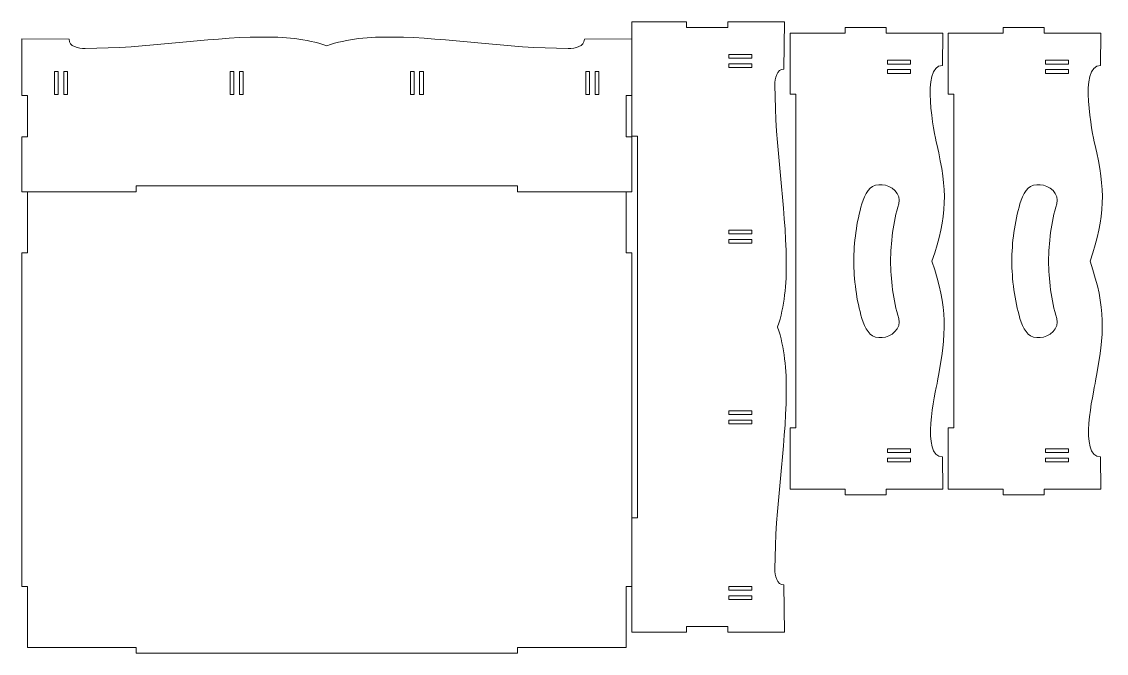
# Model space of a CAD drawing. Header units: millimetres. Extents: x -1461 to 1461, y -779 to 779.
# Drawn here: x -394 to 175, y 89 to 420 of the extents above; entities that cross this region are included whole.
import ezdxf

# ---------------------------------------------------------------- set-up
doc = ezdxf.new("R2010")
doc.units = ezdxf.units.MM
doc.header["$MEASUREMENT"] = 0
doc.layers.add('Camada 1', color=7, linetype='Continuous')

msp = doc.modelspace()

# ---------------------------------------------------------------- linework, layer by layer
at = {"layer": 'Camada 1', "color": 250, "lineweight": 20}
for points, knots in [([(6.8056, 294.8601), (6.5481, 323.7905), (0.8216, 354.1652), (0.8216, 386.7916), (0.8216, 386.7916), (0.8216, 390.45), (1.8076, 395.2673), (5.6054, 395.2673), (5.6054, 395.2673), (5.6054, 395.2673), (5.8027, 420.0877), (5.8027, 420.0877), (5.8027, 420.0877), (5.8027, 420.0877), (-23.8626, 420.1126), (-23.8626, 420.1126), (-23.8626, 420.1126), (-23.8626, 420.1126), (-23.8626, 417.0877), (-23.8626, 417.0877), (-23.8626, 417.0877), (-23.8626, 417.0877), (-45.4768, 417.0877), (-45.4768, 417.0877), (-45.4768, 417.0877), (-45.4768, 417.0877), (-45.4768, 420.1126), (-45.4768, 420.1126), (-45.4768, 420.1126), (-45.4768, 420.1126), (-74.2823, 420.0877), (-74.2823, 420.0877), (-74.2823, 420.0877), (-74.2823, 420.0877), (-74.2823, 360.0865), (-74.2823, 360.0865), (-74.2823, 360.0865), (-74.2823, 360.0865), (-71.276, 360.0865), (-71.276, 360.0865), (-71.276, 360.0865), (-71.276, 360.0865), (-71.276, 160.0891), (-71.276, 160.0891), (-71.276, 160.0891), (-71.276, 160.0891), (-74.2823, 160.0891), (-74.2823, 160.0891), (-74.2823, 160.0891), (-74.2823, 160.0891), (-74.2823, 100.0879), (-74.2823, 100.0879), (-74.2823, 100.0879), (-74.2823, 100.0879), (-45.4768, 100.063), (-45.4768, 100.063), (-45.4768, 100.063), (-45.4768, 100.063), (-45.4768, 103.0879), (-45.4768, 103.0879), (-45.4768, 103.0879), (-45.4768, 103.0879), (-23.8626, 103.0879), (-23.8626, 103.0879), (-23.8626, 103.0879), (-23.8626, 103.0879), (-23.8626, 100.063), (-23.8626, 100.063), (-23.8626, 100.063), (-23.8626, 100.063), (5.8027, 100.0879), (5.8027, 100.0879), (5.8027, 100.0879), (5.8027, 100.0879), (5.6054, 124.9083), (5.6054, 124.9083), (5.6054, 124.9083), (1.8076, 124.9083), (0.8216, 129.7256), (0.8216, 133.384), (0.8216, 133.384), (0.8216, 166.0104), (6.5481, 196.3851), (6.8056, 225.3155), (6.8056, 225.3155), (6.9173, 237.8077), (5.9213, 249.2972), (2.26, 260.0637), (2.26, 260.0637), (2.26, 260.0637), (2.2682, 260.0878), (2.2682, 260.0878), (2.2682, 260.0878), (2.2682, 260.0878), (2.26, 260.1119), (2.26, 260.1119), (2.26, 260.1119), (5.9213, 270.8784), (6.9173, 282.3679), (6.8056, 294.8601)], [0, 0, 0, 0, 0.03846154, 0.03846154, 0.03846154, 0.03846154, 0.07692308, 0.07692308, 0.07692308, 0.07692308, 0.11538462, 0.11538462, 0.11538462, 0.11538462, 0.15384615, 0.15384615, 0.15384615, 0.15384615, 0.19230769, 0.19230769, 0.19230769, 0.19230769, 0.23076923, 0.23076923, 0.23076923, 0.23076923, 0.26923077, 0.26923077, 0.26923077, 0.26923077, 0.30769231, 0.30769231, 0.30769231, 0.30769231, 0.34615385, 0.34615385, 0.34615385, 0.34615385, 0.38461538, 0.38461538, 0.38461538, 0.38461538, 0.42307692, 0.42307692, 0.42307692, 0.42307692, 0.46153846, 0.46153846, 0.46153846, 0.46153846, 0.5, 0.5, 0.5, 0.5, 0.53846154, 0.53846154, 0.53846154, 0.53846154, 0.57692308, 0.57692308, 0.57692308, 0.57692308, 0.61538462, 0.61538462, 0.61538462, 0.61538462, 0.65384615, 0.65384615, 0.65384615, 0.65384615, 0.69230769, 0.69230769, 0.69230769, 0.69230769, 0.73076923, 0.73076923, 0.73076923, 0.73076923, 0.76923077, 0.76923077, 0.76923077, 0.76923077, 0.80769231, 0.80769231, 0.80769231, 0.80769231, 0.84615385, 0.84615385, 0.84615385, 0.84615385, 0.88461538, 0.88461538, 0.88461538, 0.88461538, 0.92307692, 0.92307692, 0.92307692, 0.92307692, 1, 1, 1, 1]), ([(11.8027, 382.0654), (11.8027, 382.0654), (11.8027, 207.1646), (11.8027, 207.1646), (11.8027, 207.1646), (11.8027, 207.1646), (8.8027, 207.1646), (8.8027, 207.1646), (8.8027, 207.1646), (8.8027, 207.1646), (8.8027, 175.1423), (8.8027, 175.1423), (8.8027, 175.1423), (8.8027, 175.1423), (11.8027, 175.1423), (11.8027, 175.1423), (11.8027, 175.1423), (11.8027, 175.1423), (11.8027, 175.1398), (11.8027, 175.1398), (11.8027, 175.1398), (11.8027, 175.1398), (37.6082, 175.12), (37.6082, 175.12), (37.6082, 175.12), (37.6082, 175.12), (37.6082, 172.1423), (37.6082, 172.1423), (37.6082, 172.1423), (37.6082, 172.1423), (59.2224, 172.1423), (59.2224, 172.1423), (59.2224, 172.1423), (59.2224, 172.1423), (59.2224, 175.12), (59.2224, 175.12), (59.2224, 175.12), (59.2224, 175.12), (88.8877, 175.1423), (88.8877, 175.1423), (88.8877, 175.1423), (88.8877, 175.1423), (88.711, 191.9876), (88.711, 191.9876), (88.711, 191.9876), (77.0869, 191.9876), (85.0314, 225.6515), (86.1694, 231.9183), (86.1694, 231.9183), (90.7963, 257.3976), (91.7824, 269.515), (83.2468, 294.615), (83.2468, 294.615), (91.3805, 318.533), (91.471, 331.5294), (85.7506, 355.9059), (85.7506, 355.9059), (84.6075, 360.7772), (77.0447, 397.2424), (88.711, 397.2424), (88.711, 397.2424), (88.711, 397.2424), (88.8877, 414.0877), (88.8877, 414.0877), (88.8877, 414.0877), (88.8877, 414.0877), (59.2224, 414.11), (59.2224, 414.11), (59.2224, 414.11), (59.2224, 414.11), (59.2224, 417.0877), (59.2224, 417.0877), (59.2224, 417.0877), (59.2224, 417.0877), (37.6082, 417.0877), (37.6082, 417.0877), (37.6082, 417.0877), (37.6082, 417.0877), (37.6082, 414.11), (37.6082, 414.11), (37.6082, 414.11), (37.6082, 414.11), (11.8027, 414.0902), (11.8027, 414.0902), (11.8027, 414.0902), (11.8027, 414.0902), (11.8027, 414.0877), (11.8027, 414.0877), (11.8027, 414.0877), (11.8027, 414.0877), (8.8027, 414.0877), (8.8027, 414.0877), (8.8027, 414.0877), (8.8027, 414.0877), (8.8027, 382.0654), (8.8027, 382.0654), (8.8027, 382.0654), (8.8027, 382.0654), (11.8027, 382.0654), (11.8027, 382.0654)], [0, 0, 0, 0, 0.03846154, 0.03846154, 0.03846154, 0.03846154, 0.07692308, 0.07692308, 0.07692308, 0.07692308, 0.11538462, 0.11538462, 0.11538462, 0.11538462, 0.15384615, 0.15384615, 0.15384615, 0.15384615, 0.19230769, 0.19230769, 0.19230769, 0.19230769, 0.23076923, 0.23076923, 0.23076923, 0.23076923, 0.26923077, 0.26923077, 0.26923077, 0.26923077, 0.30769231, 0.30769231, 0.30769231, 0.30769231, 0.34615385, 0.34615385, 0.34615385, 0.34615385, 0.38461538, 0.38461538, 0.38461538, 0.38461538, 0.42307692, 0.42307692, 0.42307692, 0.42307692, 0.46153846, 0.46153846, 0.46153846, 0.46153846, 0.5, 0.5, 0.5, 0.5, 0.53846154, 0.53846154, 0.53846154, 0.53846154, 0.57692308, 0.57692308, 0.57692308, 0.57692308, 0.61538462, 0.61538462, 0.61538462, 0.61538462, 0.65384615, 0.65384615, 0.65384615, 0.65384615, 0.69230769, 0.69230769, 0.69230769, 0.69230769, 0.73076923, 0.73076923, 0.73076923, 0.73076923, 0.76923077, 0.76923077, 0.76923077, 0.76923077, 0.80769231, 0.80769231, 0.80769231, 0.80769231, 0.84615385, 0.84615385, 0.84615385, 0.84615385, 0.88461538, 0.88461538, 0.88461538, 0.88461538, 0.92307692, 0.92307692, 0.92307692, 0.92307692, 1, 1, 1, 1]), ([(94.711, 382.0654), (94.711, 382.0654), (94.711, 207.1646), (94.711, 207.1646), (94.711, 207.1646), (94.711, 207.1646), (91.711, 207.1646), (91.711, 207.1646), (91.711, 207.1646), (91.711, 207.1646), (91.711, 175.1423), (91.711, 175.1423), (91.711, 175.1423), (91.711, 175.1423), (94.711, 175.1423), (94.711, 175.1423), (94.711, 175.1423), (94.711, 175.1423), (94.711, 175.1398), (94.711, 175.1398), (94.711, 175.1398), (94.711, 175.1398), (120.5165, 175.12), (120.5165, 175.12), (120.5165, 175.12), (120.5165, 175.12), (120.5165, 172.1423), (120.5165, 172.1423), (120.5165, 172.1423), (120.5165, 172.1423), (142.1307, 172.1423), (142.1307, 172.1423), (142.1307, 172.1423), (142.1307, 172.1423), (142.1307, 175.12), (142.1307, 175.12), (142.1307, 175.12), (142.1307, 175.12), (171.796, 175.1423), (171.796, 175.1423), (171.796, 175.1423), (171.796, 175.1423), (171.6193, 191.9876), (171.6193, 191.9876), (171.6193, 191.9876), (159.9952, 191.9876), (167.9397, 225.6515), (169.0777, 231.9183), (169.0777, 231.9183), (173.7046, 257.3976), (174.6907, 269.515), (166.1551, 294.615), (166.1551, 294.615), (174.2888, 318.533), (174.3793, 331.5294), (168.6589, 355.9059), (168.6589, 355.9059), (167.5158, 360.7772), (159.953, 397.2424), (171.6193, 397.2424), (171.6193, 397.2424), (171.6193, 397.2424), (171.796, 414.0877), (171.796, 414.0877), (171.796, 414.0877), (171.796, 414.0877), (142.1307, 414.11), (142.1307, 414.11), (142.1307, 414.11), (142.1307, 414.11), (142.1307, 417.0877), (142.1307, 417.0877), (142.1307, 417.0877), (142.1307, 417.0877), (120.5165, 417.0877), (120.5165, 417.0877), (120.5165, 417.0877), (120.5165, 417.0877), (120.5165, 414.11), (120.5165, 414.11), (120.5165, 414.11), (120.5165, 414.11), (94.711, 414.0902), (94.711, 414.0902), (94.711, 414.0902), (94.711, 414.0902), (94.711, 414.0877), (94.711, 414.0877), (94.711, 414.0877), (94.711, 414.0877), (91.711, 414.0877), (91.711, 414.0877), (91.711, 414.0877), (91.711, 414.0877), (91.711, 382.0654), (91.711, 382.0654), (91.711, 382.0654), (91.711, 382.0654), (94.711, 382.0654), (94.711, 382.0654)], [0, 0, 0, 0, 0.03846154, 0.03846154, 0.03846154, 0.03846154, 0.07692308, 0.07692308, 0.07692308, 0.07692308, 0.11538462, 0.11538462, 0.11538462, 0.11538462, 0.15384615, 0.15384615, 0.15384615, 0.15384615, 0.19230769, 0.19230769, 0.19230769, 0.19230769, 0.23076923, 0.23076923, 0.23076923, 0.23076923, 0.26923077, 0.26923077, 0.26923077, 0.26923077, 0.30769231, 0.30769231, 0.30769231, 0.30769231, 0.34615385, 0.34615385, 0.34615385, 0.34615385, 0.38461538, 0.38461538, 0.38461538, 0.38461538, 0.42307692, 0.42307692, 0.42307692, 0.42307692, 0.46153846, 0.46153846, 0.46153846, 0.46153846, 0.5, 0.5, 0.5, 0.5, 0.53846154, 0.53846154, 0.53846154, 0.53846154, 0.57692308, 0.57692308, 0.57692308, 0.57692308, 0.61538462, 0.61538462, 0.61538462, 0.61538462, 0.65384615, 0.65384615, 0.65384615, 0.65384615, 0.69230769, 0.69230769, 0.69230769, 0.69230769, 0.73076923, 0.73076923, 0.73076923, 0.73076923, 0.76923077, 0.76923077, 0.76923077, 0.76923077, 0.80769231, 0.80769231, 0.80769231, 0.80769231, 0.84615385, 0.84615385, 0.84615385, 0.84615385, 0.88461538, 0.88461538, 0.88461538, 0.88461538, 0.92307692, 0.92307692, 0.92307692, 0.92307692, 1, 1, 1, 1]), ([(-269.0545, 412.0906), (-297.9849, 411.8331), (-328.3596, 406.1066), (-360.986, 406.1066), (-360.986, 406.1066), (-364.6444, 406.1066), (-369.4617, 407.0926), (-369.4617, 410.8904), (-369.4617, 410.8904), (-369.4617, 410.8904), (-394.2821, 411.0877), (-394.2821, 411.0877), (-394.2821, 411.0877), (-394.2821, 411.0877), (-394.307, 381.4224), (-394.307, 381.4224), (-394.307, 381.4224), (-394.307, 381.4224), (-391.2821, 381.4224), (-391.2821, 381.4224), (-391.2821, 381.4224), (-391.2821, 381.4224), (-391.2821, 359.8082), (-391.2821, 359.8082), (-391.2821, 359.8082), (-391.2821, 359.8082), (-394.307, 359.8082), (-394.307, 359.8082), (-394.307, 359.8082), (-394.307, 359.8082), (-394.2821, 331.0027), (-394.2821, 331.0027), (-394.2821, 331.0027), (-394.2821, 331.0027), (-334.2809, 331.0027), (-334.2809, 331.0027), (-334.2809, 331.0027), (-334.2809, 331.0027), (-334.2809, 334.009), (-334.2809, 334.009), (-334.2809, 334.009), (-334.2809, 334.009), (-134.2835, 334.009), (-134.2835, 334.009), (-134.2835, 334.009), (-134.2835, 334.009), (-134.2835, 331.0027), (-134.2835, 331.0027), (-134.2835, 331.0027), (-134.2835, 331.0027), (-74.2823, 331.0027), (-74.2823, 331.0027), (-74.2823, 331.0027), (-74.2823, 331.0027), (-74.2574, 359.8082), (-74.2574, 359.8082), (-74.2574, 359.8082), (-74.2574, 359.8082), (-77.2823, 359.8082), (-77.2823, 359.8082), (-77.2823, 359.8082), (-77.2823, 359.8082), (-77.2823, 381.4224), (-77.2823, 381.4224), (-77.2823, 381.4224), (-77.2823, 381.4224), (-74.2574, 381.4224), (-74.2574, 381.4224), (-74.2574, 381.4224), (-74.2574, 381.4224), (-74.2823, 411.0877), (-74.2823, 411.0877), (-74.2823, 411.0877), (-74.2823, 411.0877), (-99.1027, 410.8904), (-99.1027, 410.8904), (-99.1027, 410.8904), (-99.1027, 407.0926), (-103.92, 406.1066), (-107.5784, 406.1066), (-107.5784, 406.1066), (-140.2048, 406.1066), (-170.5795, 411.8331), (-199.5099, 412.0906), (-199.5099, 412.0906), (-212.0021, 412.2023), (-223.4916, 411.2063), (-234.2581, 407.545), (-234.2581, 407.545), (-234.2581, 407.545), (-234.2822, 407.5532), (-234.2822, 407.5532), (-234.2822, 407.5532), (-234.2822, 407.5532), (-234.3063, 407.545), (-234.3063, 407.545), (-234.3063, 407.545), (-245.0728, 411.2063), (-256.5623, 412.2023), (-269.0545, 412.0906)], [0, 0, 0, 0, 0.03846154, 0.03846154, 0.03846154, 0.03846154, 0.07692308, 0.07692308, 0.07692308, 0.07692308, 0.11538462, 0.11538462, 0.11538462, 0.11538462, 0.15384615, 0.15384615, 0.15384615, 0.15384615, 0.19230769, 0.19230769, 0.19230769, 0.19230769, 0.23076923, 0.23076923, 0.23076923, 0.23076923, 0.26923077, 0.26923077, 0.26923077, 0.26923077, 0.30769231, 0.30769231, 0.30769231, 0.30769231, 0.34615385, 0.34615385, 0.34615385, 0.34615385, 0.38461538, 0.38461538, 0.38461538, 0.38461538, 0.42307692, 0.42307692, 0.42307692, 0.42307692, 0.46153846, 0.46153846, 0.46153846, 0.46153846, 0.5, 0.5, 0.5, 0.5, 0.53846154, 0.53846154, 0.53846154, 0.53846154, 0.57692308, 0.57692308, 0.57692308, 0.57692308, 0.61538462, 0.61538462, 0.61538462, 0.61538462, 0.65384615, 0.65384615, 0.65384615, 0.65384615, 0.69230769, 0.69230769, 0.69230769, 0.69230769, 0.73076923, 0.73076923, 0.73076923, 0.73076923, 0.76923077, 0.76923077, 0.76923077, 0.76923077, 0.80769231, 0.80769231, 0.80769231, 0.80769231, 0.84615385, 0.84615385, 0.84615385, 0.84615385, 0.88461538, 0.88461538, 0.88461538, 0.88461538, 0.92307692, 0.92307692, 0.92307692, 0.92307692, 1, 1, 1, 1]), ([(-11.3307, 402.8781), (-11.3307, 402.8781), (-11.3307, 400.925), (-11.3307, 400.925), (-11.3307, 400.925), (-11.3307, 400.925), (-23.3307, 400.925), (-23.3307, 400.925), (-23.3307, 400.925), (-23.3307, 400.925), (-23.3307, 402.8781), (-23.3307, 402.8781), (-23.3307, 402.8781), (-23.3307, 402.8781), (-11.3307, 402.8781), (-11.3307, 402.8781)], [0, 0, 0, 0, 0.2, 0.2, 0.2, 0.2, 0.4, 0.4, 0.4, 0.4, 0.6, 0.6, 0.6, 0.6, 1, 1, 1, 1]), ([(59.9516, 397.925), (59.9516, 397.925), (71.9516, 397.925), (71.9516, 397.925), (71.9516, 397.925), (71.9516, 397.925), (71.9516, 399.8781), (71.9516, 399.8781), (71.9516, 399.8781), (71.9516, 399.8781), (59.9516, 399.8781), (59.9516, 399.8781), (59.9516, 399.8781), (59.9516, 399.8781), (59.9516, 397.925), (59.9516, 397.925)], [0, 0, 0, 0, 0.2, 0.2, 0.2, 0.2, 0.4, 0.4, 0.4, 0.4, 0.6, 0.6, 0.6, 0.6, 1, 1, 1, 1]), ([(142.8599, 397.925), (142.8599, 397.925), (154.8599, 397.925), (154.8599, 397.925), (154.8599, 397.925), (154.8599, 397.925), (154.8599, 399.8781), (154.8599, 399.8781), (154.8599, 399.8781), (154.8599, 399.8781), (142.8599, 399.8781), (142.8599, 399.8781), (142.8599, 399.8781), (142.8599, 399.8781), (142.8599, 397.925), (142.8599, 397.925)], [0, 0, 0, 0, 0.2, 0.2, 0.2, 0.2, 0.4, 0.4, 0.4, 0.4, 0.6, 0.6, 0.6, 0.6, 1, 1, 1, 1]), ([(-377.0725, 393.9543), (-377.0725, 393.9543), (-375.1194, 393.9543), (-375.1194, 393.9543), (-375.1194, 393.9543), (-375.1194, 393.9543), (-375.1194, 381.9543), (-375.1194, 381.9543), (-375.1194, 381.9543), (-375.1194, 381.9543), (-377.0725, 381.9543), (-377.0725, 381.9543), (-377.0725, 381.9543), (-377.0725, 381.9543), (-377.0725, 393.9543), (-377.0725, 393.9543)], [0, 0, 0, 0, 0.2, 0.2, 0.2, 0.2, 0.4, 0.4, 0.4, 0.4, 0.6, 0.6, 0.6, 0.6, 1, 1, 1, 1]), ([(-372.1897, 393.9543), (-372.1897, 393.9543), (-370.2366, 393.9543), (-370.2366, 393.9543), (-370.2366, 393.9543), (-370.2366, 393.9543), (-370.2366, 381.9543), (-370.2366, 381.9543), (-370.2366, 381.9543), (-370.2366, 381.9543), (-372.1897, 381.9543), (-372.1897, 381.9543), (-372.1897, 381.9543), (-372.1897, 381.9543), (-372.1897, 393.9543), (-372.1897, 393.9543)], [0, 0, 0, 0, 0.2, 0.2, 0.2, 0.2, 0.4, 0.4, 0.4, 0.4, 0.6, 0.6, 0.6, 0.6, 1, 1, 1, 1]), ([(-284.9909, 393.9543), (-284.9909, 393.9543), (-283.0378, 393.9543), (-283.0378, 393.9543), (-283.0378, 393.9543), (-283.0378, 393.9543), (-283.0378, 381.9543), (-283.0378, 381.9543), (-283.0378, 381.9543), (-283.0378, 381.9543), (-284.9909, 381.9543), (-284.9909, 381.9543), (-284.9909, 381.9543), (-284.9909, 381.9543), (-284.9909, 393.9543), (-284.9909, 393.9543)], [0, 0, 0, 0, 0.2, 0.2, 0.2, 0.2, 0.4, 0.4, 0.4, 0.4, 0.6, 0.6, 0.6, 0.6, 1, 1, 1, 1]), ([(-280.1082, 393.9543), (-280.1082, 393.9543), (-278.1552, 393.9543), (-278.1552, 393.9543), (-278.1552, 393.9543), (-278.1552, 393.9543), (-278.1552, 381.9543), (-278.1552, 381.9543), (-278.1552, 381.9543), (-278.1552, 381.9543), (-280.1082, 381.9543), (-280.1082, 381.9543), (-280.1082, 381.9543), (-280.1082, 381.9543), (-280.1082, 393.9543), (-280.1082, 393.9543)], [0, 0, 0, 0, 0.2, 0.2, 0.2, 0.2, 0.4, 0.4, 0.4, 0.4, 0.6, 0.6, 0.6, 0.6, 1, 1, 1, 1]), ([(-190.4092, 393.9543), (-189.7582, 393.9543), (-189.1072, 393.9543), (-188.4562, 393.9543), (-188.4562, 393.9543), (-188.4562, 389.9543), (-188.4562, 385.9543), (-188.4562, 381.9543), (-188.4562, 381.9543), (-189.1072, 381.9543), (-189.7582, 381.9543), (-190.4092, 381.9543), (-190.4092, 381.9543), (-190.4092, 385.9543), (-190.4092, 389.9543), (-190.4092, 393.9543)], [0, 0, 0, 0, 0.2, 0.2, 0.2, 0.2, 0.4, 0.4, 0.4, 0.4, 0.6, 0.6, 0.6, 0.6, 1, 1, 1, 1]), ([(-185.5266, 393.9543), (-184.8756, 393.9543), (-184.2245, 393.9543), (-183.5735, 393.9543), (-183.5735, 393.9543), (-183.5735, 389.9543), (-183.5735, 385.9543), (-183.5735, 381.9543), (-183.5735, 381.9543), (-184.2245, 381.9543), (-184.8756, 381.9543), (-185.5266, 381.9543), (-185.5266, 381.9543), (-185.5266, 385.9543), (-185.5266, 389.9543), (-185.5266, 393.9543)], [0, 0, 0, 0, 0.2, 0.2, 0.2, 0.2, 0.4, 0.4, 0.4, 0.4, 0.6, 0.6, 0.6, 0.6, 1, 1, 1, 1]), ([(-98.3278, 393.9543), (-98.3278, 393.9543), (-96.3747, 393.9543), (-96.3747, 393.9543), (-96.3747, 393.9543), (-96.3747, 393.9543), (-96.3747, 381.9543), (-96.3747, 381.9543), (-96.3747, 381.9543), (-96.3747, 381.9543), (-98.3278, 381.9543), (-98.3278, 381.9543), (-98.3278, 381.9543), (-98.3278, 381.9543), (-98.3278, 393.9543), (-98.3278, 393.9543)], [0, 0, 0, 0, 0.2, 0.2, 0.2, 0.2, 0.4, 0.4, 0.4, 0.4, 0.6, 0.6, 0.6, 0.6, 1, 1, 1, 1]), ([(-93.445, 393.9543), (-93.445, 393.9543), (-91.4919, 393.9543), (-91.4919, 393.9543), (-91.4919, 393.9543), (-91.4919, 393.9543), (-91.4919, 381.9543), (-91.4919, 381.9543), (-91.4919, 381.9543), (-91.4919, 381.9543), (-93.445, 381.9543), (-93.445, 381.9543), (-93.445, 381.9543), (-93.445, 381.9543), (-93.445, 393.9543), (-93.445, 393.9543)], [0, 0, 0, 0, 0.2, 0.2, 0.2, 0.2, 0.4, 0.4, 0.4, 0.4, 0.6, 0.6, 0.6, 0.6, 1, 1, 1, 1]), ([(-11.3307, 397.9953), (-11.3307, 397.9953), (-11.3307, 396.0422), (-11.3307, 396.0422), (-11.3307, 396.0422), (-11.3307, 396.0422), (-23.3307, 396.0422), (-23.3307, 396.0422), (-23.3307, 396.0422), (-23.3307, 396.0422), (-23.3307, 397.9953), (-23.3307, 397.9953), (-23.3307, 397.9953), (-23.3307, 397.9953), (-11.3307, 397.9953), (-11.3307, 397.9953)], [0, 0, 0, 0, 0.2, 0.2, 0.2, 0.2, 0.4, 0.4, 0.4, 0.4, 0.6, 0.6, 0.6, 0.6, 1, 1, 1, 1]), ([(71.9516, 394.9953), (71.9516, 394.9953), (59.9516, 394.9953), (59.9516, 394.9953), (59.9516, 394.9953), (59.9516, 394.9953), (59.9516, 393.0422), (59.9516, 393.0422), (59.9516, 393.0422), (59.9516, 393.0422), (71.9516, 393.0422), (71.9516, 393.0422), (71.9516, 393.0422), (71.9516, 393.0422), (71.9516, 394.9953), (71.9516, 394.9953)], [0, 0, 0, 0, 0.2, 0.2, 0.2, 0.2, 0.4, 0.4, 0.4, 0.4, 0.6, 0.6, 0.6, 0.6, 1, 1, 1, 1]), ([(154.8599, 394.9953), (154.8599, 394.9953), (142.8599, 394.9953), (142.8599, 394.9953), (142.8599, 394.9953), (142.8599, 394.9953), (142.8599, 393.0422), (142.8599, 393.0422), (142.8599, 393.0422), (142.8599, 393.0422), (154.8599, 393.0422), (154.8599, 393.0422), (154.8599, 393.0422), (154.8599, 393.0422), (154.8599, 394.9953), (154.8599, 394.9953)], [0, 0, 0, 0, 0.2, 0.2, 0.2, 0.2, 0.4, 0.4, 0.4, 0.4, 0.6, 0.6, 0.6, 0.6, 1, 1, 1, 1]), ([(-134.2835, 334.0027), (-134.2835, 334.0027), (-334.2809, 334.0027), (-334.2809, 334.0027), (-334.2809, 334.0027), (-334.2809, 334.0027), (-334.2809, 331.0027), (-334.2809, 331.0027), (-334.2809, 331.0027), (-334.2809, 331.0027), (-391.2821, 331.0027), (-391.2821, 331.0027), (-391.2821, 331.0027), (-391.2821, 331.0027), (-391.2821, 298.9804), (-391.2821, 298.9804), (-391.2821, 298.9804), (-391.2821, 298.9804), (-394.2821, 298.9804), (-394.2821, 298.9804), (-394.2821, 298.9804), (-394.2821, 298.9804), (-394.2821, 124.0796), (-394.2821, 124.0796), (-394.2821, 124.0796), (-394.2821, 124.0796), (-391.2821, 124.0796), (-391.2821, 124.0796), (-391.2821, 124.0796), (-391.2821, 124.0796), (-391.2821, 92.0573), (-391.2821, 92.0573), (-391.2821, 92.0573), (-391.2821, 92.0573), (-334.2809, 92.0573), (-334.2809, 92.0573), (-334.2809, 92.0573), (-334.2809, 92.0573), (-334.2809, 89.0573), (-334.2809, 89.0573), (-334.2809, 89.0573), (-334.2809, 89.0573), (-134.2835, 89.0573), (-134.2835, 89.0573), (-134.2835, 89.0573), (-134.2835, 89.0573), (-134.2835, 92.0573), (-134.2835, 92.0573), (-134.2835, 92.0573), (-134.2835, 92.0573), (-77.2821, 92.0573), (-77.2821, 92.0573), (-77.2821, 92.0573), (-77.2821, 92.0573), (-77.2821, 124.0796), (-77.2821, 124.0796), (-77.2821, 124.0796), (-77.2821, 124.0796), (-74.2821, 124.0796), (-74.2821, 124.0796), (-74.2821, 124.0796), (-74.2821, 124.0796), (-74.2821, 298.9804), (-74.2821, 298.9804), (-74.2821, 298.9804), (-74.2821, 298.9804), (-77.2821, 298.9804), (-77.2821, 298.9804), (-77.2821, 298.9804), (-77.2821, 298.9804), (-77.2821, 331.0027), (-77.2821, 331.0027), (-77.2821, 331.0027), (-77.2821, 331.0027), (-134.2835, 331.0027), (-134.2835, 331.0027), (-134.2835, 331.0027), (-134.2835, 331.0027), (-134.2835, 334.0027), (-134.2835, 334.0027)], [0, 0, 0, 0, 0.04761905, 0.04761905, 0.04761905, 0.04761905, 0.0952381, 0.0952381, 0.0952381, 0.0952381, 0.14285714, 0.14285714, 0.14285714, 0.14285714, 0.19047619, 0.19047619, 0.19047619, 0.19047619, 0.23809524, 0.23809524, 0.23809524, 0.23809524, 0.28571429, 0.28571429, 0.28571429, 0.28571429, 0.33333333, 0.33333333, 0.33333333, 0.33333333, 0.38095238, 0.38095238, 0.38095238, 0.38095238, 0.42857143, 0.42857143, 0.42857143, 0.42857143, 0.47619048, 0.47619048, 0.47619048, 0.47619048, 0.52380952, 0.52380952, 0.52380952, 0.52380952, 0.57142857, 0.57142857, 0.57142857, 0.57142857, 0.61904762, 0.61904762, 0.61904762, 0.61904762, 0.66666667, 0.66666667, 0.66666667, 0.66666667, 0.71428571, 0.71428571, 0.71428571, 0.71428571, 0.76190476, 0.76190476, 0.76190476, 0.76190476, 0.80952381, 0.80952381, 0.80952381, 0.80952381, 0.85714286, 0.85714286, 0.85714286, 0.85714286, 0.9047619, 0.9047619, 0.9047619, 0.9047619, 1, 1, 1, 1]), ([(46.5035, 264.6174), (43.6585, 273.777), (42.2208, 285.4553), (42.2111, 294.615), (42.2111, 294.615), (42.2208, 303.7747), (43.6585, 315.453), (46.5035, 324.6126), (46.5035, 324.6126), (48.1142, 329.7981), (50.4496, 334.615), (55.2728, 334.615), (55.2728, 334.615), (55.2728, 334.615), (57.0268, 334.615), (57.0268, 334.615), (57.0268, 334.615), (61.8475, 334.615), (67.4057, 329.7968), (65.7961, 324.6126), (65.7961, 324.6126), (62.9389, 315.4099), (61.5134, 303.731), (61.5037, 294.615), (61.5037, 294.615), (61.5134, 285.499), (62.9389, 273.8201), (65.7961, 264.6174), (65.7961, 264.6174), (67.4057, 259.4332), (61.8496, 254.615), (57.0268, 254.615), (57.0268, 254.615), (57.0268, 254.615), (55.2728, 254.615), (55.2728, 254.615), (55.2728, 254.615), (50.4496, 254.615), (48.1142, 259.4319), (46.5035, 264.6174)], [0, 0, 0, 0, 0.09090909, 0.09090909, 0.09090909, 0.09090909, 0.18181818, 0.18181818, 0.18181818, 0.18181818, 0.27272727, 0.27272727, 0.27272727, 0.27272727, 0.36363636, 0.36363636, 0.36363636, 0.36363636, 0.45454545, 0.45454545, 0.45454545, 0.45454545, 0.54545455, 0.54545455, 0.54545455, 0.54545455, 0.63636364, 0.63636364, 0.63636364, 0.63636364, 0.72727273, 0.72727273, 0.72727273, 0.72727273, 0.81818182, 0.81818182, 0.81818182, 0.81818182, 1, 1, 1, 1]), ([(129.4118, 264.6174), (126.5668, 273.777), (125.1291, 285.4553), (125.1194, 294.615), (125.1194, 294.615), (125.1291, 303.7747), (126.5668, 315.453), (129.4118, 324.6126), (129.4118, 324.6126), (131.0225, 329.7981), (133.3579, 334.615), (138.1811, 334.615), (138.1811, 334.615), (138.1811, 334.615), (139.9351, 334.615), (139.9351, 334.615), (139.9351, 334.615), (144.7558, 334.615), (150.314, 329.7968), (148.7044, 324.6126), (148.7044, 324.6126), (145.8472, 315.4099), (144.4217, 303.731), (144.412, 294.615), (144.412, 294.615), (144.4217, 285.499), (145.8472, 273.8201), (148.7044, 264.6174), (148.7044, 264.6174), (150.314, 259.4332), (144.7579, 254.615), (139.9351, 254.615), (139.9351, 254.615), (139.9351, 254.615), (138.1811, 254.615), (138.1811, 254.615), (138.1811, 254.615), (133.3579, 254.615), (131.0225, 259.4319), (129.4118, 264.6174)], [0, 0, 0, 0, 0.09090909, 0.09090909, 0.09090909, 0.09090909, 0.18181818, 0.18181818, 0.18181818, 0.18181818, 0.27272727, 0.27272727, 0.27272727, 0.27272727, 0.36363636, 0.36363636, 0.36363636, 0.36363636, 0.45454545, 0.45454545, 0.45454545, 0.45454545, 0.54545455, 0.54545455, 0.54545455, 0.54545455, 0.63636364, 0.63636364, 0.63636364, 0.63636364, 0.72727273, 0.72727273, 0.72727273, 0.72727273, 0.81818182, 0.81818182, 0.81818182, 0.81818182, 1, 1, 1, 1]), ([(-11.3307, 310.7965), (-11.3307, 310.7965), (-11.3307, 308.8434), (-11.3307, 308.8434), (-11.3307, 308.8434), (-11.3307, 308.8434), (-23.3307, 308.8434), (-23.3307, 308.8434), (-23.3307, 308.8434), (-23.3307, 308.8434), (-23.3307, 310.7965), (-23.3307, 310.7965), (-23.3307, 310.7965), (-23.3307, 310.7965), (-11.3307, 310.7965), (-11.3307, 310.7965)], [0, 0, 0, 0, 0.2, 0.2, 0.2, 0.2, 0.4, 0.4, 0.4, 0.4, 0.6, 0.6, 0.6, 0.6, 1, 1, 1, 1]), ([(-11.3307, 305.9138), (-11.3307, 305.9138), (-11.3307, 303.9608), (-11.3307, 303.9608), (-11.3307, 303.9608), (-11.3307, 303.9608), (-23.3307, 303.9608), (-23.3307, 303.9608), (-23.3307, 303.9608), (-23.3307, 303.9608), (-23.3307, 305.9138), (-23.3307, 305.9138), (-23.3307, 305.9138), (-23.3307, 305.9138), (-11.3307, 305.9138), (-11.3307, 305.9138)], [0, 0, 0, 0, 0.2, 0.2, 0.2, 0.2, 0.4, 0.4, 0.4, 0.4, 0.6, 0.6, 0.6, 0.6, 1, 1, 1, 1]), ([(-11.3307, 216.2148), (-11.3307, 215.5638), (-11.3307, 214.9128), (-11.3307, 214.2618), (-11.3307, 214.2618), (-15.3307, 214.2618), (-19.3307, 214.2618), (-23.3307, 214.2618), (-23.3307, 214.2618), (-23.3307, 214.9128), (-23.3307, 215.5638), (-23.3307, 216.2148), (-23.3307, 216.2148), (-19.3307, 216.2148), (-15.3307, 216.2148), (-11.3307, 216.2148)], [0, 0, 0, 0, 0.2, 0.2, 0.2, 0.2, 0.4, 0.4, 0.4, 0.4, 0.6, 0.6, 0.6, 0.6, 1, 1, 1, 1]), ([(-11.3307, 211.3322), (-11.3307, 210.6812), (-11.3307, 210.0301), (-11.3307, 209.3791), (-11.3307, 209.3791), (-15.3307, 209.3791), (-19.3307, 209.3791), (-23.3307, 209.3791), (-23.3307, 209.3791), (-23.3307, 210.0301), (-23.3307, 210.6812), (-23.3307, 211.3322), (-23.3307, 211.3322), (-19.3307, 211.3322), (-15.3307, 211.3322), (-11.3307, 211.3322)], [0, 0, 0, 0, 0.2, 0.2, 0.2, 0.2, 0.4, 0.4, 0.4, 0.4, 0.6, 0.6, 0.6, 0.6, 1, 1, 1, 1]), ([(71.9516, 194.2347), (71.9516, 194.2347), (59.9516, 194.2347), (59.9516, 194.2347), (59.9516, 194.2347), (59.9516, 194.2347), (59.9516, 196.1878), (59.9516, 196.1878), (59.9516, 196.1878), (59.9516, 196.1878), (71.9516, 196.1878), (71.9516, 196.1878), (71.9516, 196.1878), (71.9516, 196.1878), (71.9516, 194.2347), (71.9516, 194.2347)], [0, 0, 0, 0, 0.2, 0.2, 0.2, 0.2, 0.4, 0.4, 0.4, 0.4, 0.6, 0.6, 0.6, 0.6, 1, 1, 1, 1]), ([(154.8599, 194.2347), (154.8599, 194.2347), (142.8599, 194.2347), (142.8599, 194.2347), (142.8599, 194.2347), (142.8599, 194.2347), (142.8599, 196.1878), (142.8599, 196.1878), (142.8599, 196.1878), (142.8599, 196.1878), (154.8599, 196.1878), (154.8599, 196.1878), (154.8599, 196.1878), (154.8599, 196.1878), (154.8599, 194.2347), (154.8599, 194.2347)], [0, 0, 0, 0, 0.2, 0.2, 0.2, 0.2, 0.4, 0.4, 0.4, 0.4, 0.6, 0.6, 0.6, 0.6, 1, 1, 1, 1]), ([(59.9516, 191.305), (59.9516, 191.305), (71.9516, 191.305), (71.9516, 191.305), (71.9516, 191.305), (71.9516, 191.305), (71.9516, 189.3519), (71.9516, 189.3519), (71.9516, 189.3519), (71.9516, 189.3519), (59.9516, 189.3519), (59.9516, 189.3519), (59.9516, 189.3519), (59.9516, 189.3519), (59.9516, 191.305), (59.9516, 191.305)], [0, 0, 0, 0, 0.2, 0.2, 0.2, 0.2, 0.4, 0.4, 0.4, 0.4, 0.6, 0.6, 0.6, 0.6, 1, 1, 1, 1]), ([(142.8599, 191.305), (142.8599, 191.305), (154.8599, 191.305), (154.8599, 191.305), (154.8599, 191.305), (154.8599, 191.305), (154.8599, 189.3519), (154.8599, 189.3519), (154.8599, 189.3519), (154.8599, 189.3519), (142.8599, 189.3519), (142.8599, 189.3519), (142.8599, 189.3519), (142.8599, 189.3519), (142.8599, 191.305), (142.8599, 191.305)], [0, 0, 0, 0, 0.2, 0.2, 0.2, 0.2, 0.4, 0.4, 0.4, 0.4, 0.6, 0.6, 0.6, 0.6, 1, 1, 1, 1]), ([(-11.3307, 124.1334), (-11.3307, 124.1334), (-11.3307, 122.1803), (-11.3307, 122.1803), (-11.3307, 122.1803), (-11.3307, 122.1803), (-23.3307, 122.1803), (-23.3307, 122.1803), (-23.3307, 122.1803), (-23.3307, 122.1803), (-23.3307, 124.1334), (-23.3307, 124.1334), (-23.3307, 124.1334), (-23.3307, 124.1334), (-11.3307, 124.1334), (-11.3307, 124.1334)], [0, 0, 0, 0, 0.2, 0.2, 0.2, 0.2, 0.4, 0.4, 0.4, 0.4, 0.6, 0.6, 0.6, 0.6, 1, 1, 1, 1]), ([(-11.3307, 119.2506), (-11.3307, 119.2506), (-11.3307, 117.2975), (-11.3307, 117.2975), (-11.3307, 117.2975), (-11.3307, 117.2975), (-23.3307, 117.2975), (-23.3307, 117.2975), (-23.3307, 117.2975), (-23.3307, 117.2975), (-23.3307, 119.2506), (-23.3307, 119.2506), (-23.3307, 119.2506), (-23.3307, 119.2506), (-11.3307, 119.2506), (-11.3307, 119.2506)], [0, 0, 0, 0, 0.2, 0.2, 0.2, 0.2, 0.4, 0.4, 0.4, 0.4, 0.6, 0.6, 0.6, 0.6, 1, 1, 1, 1])]:
    msp.add_open_spline(points, degree=3, knots=knots, dxfattribs=at)

doc.saveas('drawing.dxf')
